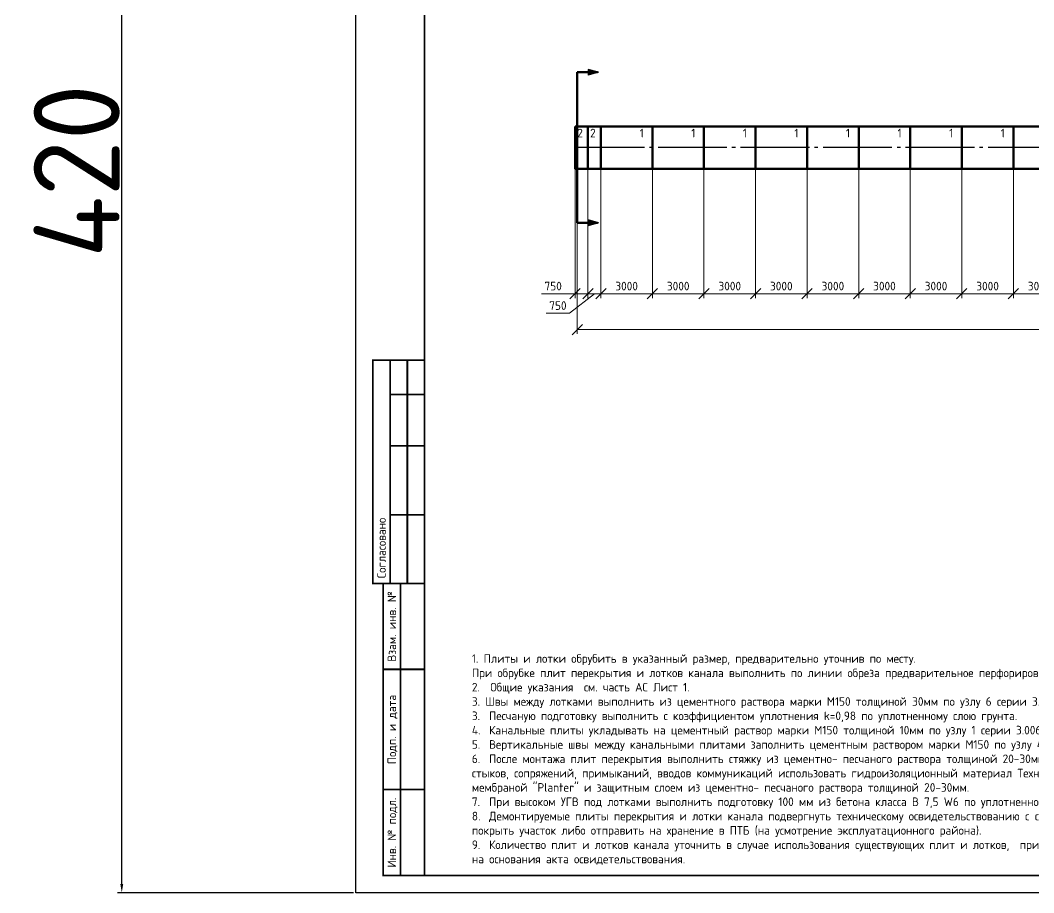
# Model space of a CAD drawing. Header units: metres. Extents: x 1563 to 4966, y -517 to 1463.
# Drawn here: x 2122.3 to 2417.1, y -341.5 to -87.6 of the extents above; entities that cross this region are included whole.
import ezdxf
from ezdxf.enums import TextEntityAlignment as Align

# ---------------------------------------------------------------- set-up
doc = ezdxf.new("R2010")
doc.units = ezdxf.units.M
doc.linetypes.add('DASHDOT_axis', pattern=[24, 20, -1.5, 1, -1.5])
doc.layers.add('Основной', color=1, linetype='Continuous', lineweight=60)
doc.layers.add('Форматы', color=7, linetype='Continuous')
doc.styles.add('GOST', font='GOST.shx', dxfattribs={"oblique": 15})
doc.styles.get("Standard").update_dxf_attribs({"font": 'GOST Common.ttf'})
doc.dimstyles.new('ISO-25', dxfattribs={"dimtxt": 2.5, "dimasz": 2.5, "dimexe": 1.25, "dimexo": 0.625, "dimtad": 1, "dimtxsty": 'Standard', "dimcen": 2.5, "dimadec": 0, "dimazin": 0, "dimtfac": 1, "dimtmove": 0, "dimatfit": 3, "dimfxl": 1, "dimarcsym": 0})
doc.dimstyles.new('М 1 к 200', dxfattribs={"dimtxt": 3.5, "dimasz": 3, "dimexe": 1.25, "dimexo": 0, "dimgap": 1, "dimtad": 1, "dimdec": 0, "dimlfac": 200, "dimzin": 0, "dimdsep": 46, "dimtxsty": 'GOST', "dimblk": 'OBLIQUE', "dimcen": 5, "dimclrd": 256, "dimclre": 256, "dimclrt": 256, "dimazin": 2, "dimtfac": 1, "dimtdec": 0, "dimtmove": 0, "dimatfit": 3, "dimldrblk": 'NONE', "dimfxl": 1.25, "dimtolj": 1, "dimtzin": 0, "dimlwd": 20, "dimlwe": 20, "dimarcsym": 2})

# ---------------------------------------------------------------- blocks, each defined once
blk = doc.blocks.new('*U190')
at = {"layer": 'Основной'}
blk.add_lwpolyline([(-7.4, 0), (17.2, 0), (17.2, 30), (-7.4, 30)], close=True, dxfattribs=at)
at = {"flags": 1}
for tag, p in [('ПОЗИЦИЯ', (25.33, 28.45)), ('НАИМЕНОВАНИЕ', (25.38, 24.91)), ('ОБОЗНАЧЕНИЕ', (25.38, 21.03)), ('МАСССА_ЕД.,КГ.', (25.59, 17.11)), ('ПРИМЕЧАНИЕ', (25.77, 13.13))]:
    blk.add_attdef(tag, p, '', height=2.5, dxfattribs=at)
blk = doc.blocks.new('*U191')
at = {"layer": 'Основной'}
blk.add_lwpolyline([(-7.4, 22.5), (17.2, 22.5), (17.2, 30), (-7.4, 30)], close=True, dxfattribs=at)
at = {"flags": 1}
for tag, p in [('ПОЗИЦИЯ', (25.33, 28.45)), ('НАИМЕНОВАНИЕ', (25.38, 24.91)), ('ОБОЗНАЧЕНИЕ', (25.38, 21.03)), ('МАСССА_ЕД.,КГ.', (25.59, 17.11)), ('ПРИМЕЧАНИЕ', (25.77, 13.13))]:
    blk.add_attdef(tag, p, '', height=2.5, dxfattribs=at)
blk = doc.blocks.new('_Oblique')
at = {"color": 0, "linetype": 'ByBlock', "lineweight": -2}
blk.add_line((-0.5, -0.5), (0.5, 0.5), dxfattribs=at)
blk = doc.blocks.new('*D255')
at = {"lineweight": 20, "transparency": 16777216}
for p, q in [((2411.17, -130.81), (2411.17, -168.47)), ((2426.17, -130.81), (2426.17, -168.47)), ((2411.17, -167.22), (2426.17, -167.22))]:
    blk.add_line(p, q, dxfattribs=at)
at = {"layer": 'Defpoints', "color": 0, "lineweight": 50, "transparency": 16777216}
for p in [(2411.17, -130.81), (2426.17, -130.81), (2426.17, -167.22)]:
    blk.add_point(p, dxfattribs=at)
at = {"lineweight": 20, "transparency": 16777216, "xscale": 3, "yscale": 3, "zscale": 3, "rotation": 180}
blk.add_blockref('_Oblique', (2411.17, -167.22), dxfattribs=at)
at = {"lineweight": 20, "transparency": 16777216, "xscale": 3, "yscale": 3, "zscale": 3}
blk.add_blockref('_Oblique', (2426.17, -167.22), dxfattribs=at)
at = {"lineweight": 50, "transparency": 16777216, "insert": (2418.67, -164.97), "char_height": 2.5, "attachment_point": 5, "bg_fill": 3, "box_fill_scale": 1.1, "bg_fill_color": 256, "bg_fill_true_color": 13158600, "bg_fill_transparency": 0}
blk.add_mtext('\\A1;3000', dxfattribs=at)
blk = doc.blocks.new('_None')
blk = doc.blocks.new('*D256')
at = {"lineweight": 20, "transparency": 16777216}
for p, q in [((2396.17, -130.81), (2396.17, -168.47)), ((2411.17, -130.81), (2411.17, -168.47)), ((2396.17, -167.22), (2411.17, -167.22))]:
    blk.add_line(p, q, dxfattribs=at)
at = {"layer": 'Defpoints', "color": 0, "lineweight": 50, "transparency": 16777216}
for p in [(2396.17, -130.81), (2411.17, -130.81), (2411.17, -167.22)]:
    blk.add_point(p, dxfattribs=at)
at = {"lineweight": 20, "transparency": 16777216, "xscale": 3, "yscale": 3, "zscale": 3, "rotation": 180}
blk.add_blockref('_Oblique', (2396.17, -167.22), dxfattribs=at)
at = {"lineweight": 20, "transparency": 16777216, "xscale": 3, "yscale": 3, "zscale": 3}
blk.add_blockref('_Oblique', (2411.17, -167.22), dxfattribs=at)
at = {"lineweight": 50, "transparency": 16777216, "insert": (2403.67, -164.97), "char_height": 2.5, "attachment_point": 5, "bg_fill": 3, "box_fill_scale": 1.1, "bg_fill_color": 256, "bg_fill_true_color": 13158600, "bg_fill_transparency": 0}
blk.add_mtext('\\A1;3000', dxfattribs=at)
blk = doc.blocks.new('*D257')
at = {"lineweight": 20, "transparency": 16777216}
for p, q in [((2381.17, -130.81), (2381.17, -168.47)), ((2396.17, -130.81), (2396.17, -168.47)), ((2381.17, -167.22), (2396.17, -167.22))]:
    blk.add_line(p, q, dxfattribs=at)
at = {"layer": 'Defpoints', "color": 0, "lineweight": 50, "transparency": 16777216}
for p in [(2381.17, -130.81), (2396.17, -130.81), (2396.17, -167.22)]:
    blk.add_point(p, dxfattribs=at)
at = {"lineweight": 20, "transparency": 16777216, "xscale": 3, "yscale": 3, "zscale": 3, "rotation": 180}
blk.add_blockref('_Oblique', (2381.17, -167.22), dxfattribs=at)
at = {"lineweight": 20, "transparency": 16777216, "xscale": 3, "yscale": 3, "zscale": 3}
blk.add_blockref('_Oblique', (2396.17, -167.22), dxfattribs=at)
at = {"lineweight": 50, "transparency": 16777216, "insert": (2388.67, -164.97), "char_height": 2.5, "attachment_point": 5, "bg_fill": 3, "box_fill_scale": 1.1, "bg_fill_color": 256, "bg_fill_true_color": 13158600, "bg_fill_transparency": 0}
blk.add_mtext('\\A1;3000', dxfattribs=at)
blk = doc.blocks.new('*D258')
at = {"lineweight": 20, "transparency": 16777216}
for p, q in [((2366.17, -130.81), (2366.17, -168.47)), ((2381.17, -130.81), (2381.17, -168.47)), ((2366.17, -167.22), (2381.17, -167.22))]:
    blk.add_line(p, q, dxfattribs=at)
at = {"layer": 'Defpoints', "color": 0, "lineweight": 50, "transparency": 16777216}
for p in [(2366.17, -130.81), (2381.17, -130.81), (2381.17, -167.22)]:
    blk.add_point(p, dxfattribs=at)
at = {"lineweight": 20, "transparency": 16777216, "xscale": 3, "yscale": 3, "zscale": 3, "rotation": 180}
blk.add_blockref('_Oblique', (2366.17, -167.22), dxfattribs=at)
at = {"lineweight": 20, "transparency": 16777216, "xscale": 3, "yscale": 3, "zscale": 3}
blk.add_blockref('_Oblique', (2381.17, -167.22), dxfattribs=at)
at = {"lineweight": 50, "transparency": 16777216, "insert": (2373.67, -164.97), "char_height": 2.5, "attachment_point": 5, "bg_fill": 3, "box_fill_scale": 1.1, "bg_fill_color": 256, "bg_fill_true_color": 13158600, "bg_fill_transparency": 0}
blk.add_mtext('\\A1;3000', dxfattribs=at)
blk = doc.blocks.new('*D259')
at = {"lineweight": 20, "transparency": 16777216}
for p, q in [((2351.17, -130.81), (2351.17, -168.47)), ((2366.17, -130.81), (2366.17, -168.47)), ((2351.17, -167.22), (2366.17, -167.22))]:
    blk.add_line(p, q, dxfattribs=at)
at = {"layer": 'Defpoints', "color": 0, "lineweight": 50, "transparency": 16777216}
for p in [(2351.17, -130.81), (2366.17, -130.81), (2366.17, -167.22)]:
    blk.add_point(p, dxfattribs=at)
at = {"lineweight": 20, "transparency": 16777216, "xscale": 3, "yscale": 3, "zscale": 3, "rotation": 180}
blk.add_blockref('_Oblique', (2351.17, -167.22), dxfattribs=at)
at = {"lineweight": 20, "transparency": 16777216, "xscale": 3, "yscale": 3, "zscale": 3}
blk.add_blockref('_Oblique', (2366.17, -167.22), dxfattribs=at)
at = {"lineweight": 50, "transparency": 16777216, "insert": (2358.67, -164.97), "char_height": 2.5, "attachment_point": 5, "bg_fill": 3, "box_fill_scale": 1.1, "bg_fill_color": 256, "bg_fill_true_color": 13158600, "bg_fill_transparency": 0}
blk.add_mtext('\\A1;3000', dxfattribs=at)
blk = doc.blocks.new('*D260')
at = {"lineweight": 20, "transparency": 16777216}
for p, q in [((2336.17, -124.66), (2336.17, -168.47)), ((2351.17, -124.66), (2351.17, -168.47)), ((2336.17, -167.22), (2351.17, -167.22))]:
    blk.add_line(p, q, dxfattribs=at)
at = {"layer": 'Defpoints', "color": 0, "lineweight": 50, "transparency": 16777216}
for p in [(2336.17, -124.66), (2351.17, -124.66), (2351.17, -167.22)]:
    blk.add_point(p, dxfattribs=at)
at = {"lineweight": 20, "transparency": 16777216, "xscale": 3, "yscale": 3, "zscale": 3, "rotation": 180}
blk.add_blockref('_Oblique', (2336.17, -167.22), dxfattribs=at)
at = {"lineweight": 20, "transparency": 16777216, "xscale": 3, "yscale": 3, "zscale": 3}
blk.add_blockref('_Oblique', (2351.17, -167.22), dxfattribs=at)
at = {"lineweight": 50, "transparency": 16777216, "insert": (2343.67, -164.97), "char_height": 2.5, "attachment_point": 5, "bg_fill": 3, "box_fill_scale": 1.1, "bg_fill_color": 256, "bg_fill_true_color": 13158600, "bg_fill_transparency": 0}
blk.add_mtext('\\A1;3000', dxfattribs=at)
blk = doc.blocks.new('*D261')
at = {"lineweight": 20, "transparency": 16777216}
for p, q in [((2321.17, -130.81), (2321.17, -168.47)), ((2336.17, -130.81), (2336.17, -168.47)), ((2321.17, -167.22), (2336.17, -167.22))]:
    blk.add_line(p, q, dxfattribs=at)
at = {"layer": 'Defpoints', "color": 0, "lineweight": 50, "transparency": 16777216}
for p in [(2321.17, -130.81), (2336.17, -130.81), (2336.17, -167.22)]:
    blk.add_point(p, dxfattribs=at)
at = {"lineweight": 20, "transparency": 16777216, "xscale": 3, "yscale": 3, "zscale": 3, "rotation": 180}
blk.add_blockref('_Oblique', (2321.17, -167.22), dxfattribs=at)
at = {"lineweight": 20, "transparency": 16777216, "xscale": 3, "yscale": 3, "zscale": 3}
blk.add_blockref('_Oblique', (2336.17, -167.22), dxfattribs=at)
at = {"lineweight": 50, "transparency": 16777216, "insert": (2328.67, -164.97), "char_height": 2.5, "attachment_point": 5, "bg_fill": 3, "box_fill_scale": 1.1, "bg_fill_color": 256, "bg_fill_true_color": 13158600, "bg_fill_transparency": 0}
blk.add_mtext('\\A1;3000', dxfattribs=at)
blk = doc.blocks.new('*D262')
at = {"lineweight": 20, "transparency": 16777216}
for p, q in [((2306.17, -130.81), (2306.17, -168.47)), ((2321.17, -130.81), (2321.17, -168.47)), ((2306.17, -167.22), (2321.17, -167.22))]:
    blk.add_line(p, q, dxfattribs=at)
at = {"layer": 'Defpoints', "color": 0, "lineweight": 50, "transparency": 16777216}
for p in [(2306.17, -130.81), (2321.17, -130.81), (2321.17, -167.22)]:
    blk.add_point(p, dxfattribs=at)
at = {"lineweight": 20, "transparency": 16777216, "xscale": 3, "yscale": 3, "zscale": 3, "rotation": 180}
blk.add_blockref('_Oblique', (2306.17, -167.22), dxfattribs=at)
at = {"lineweight": 20, "transparency": 16777216, "xscale": 3, "yscale": 3, "zscale": 3}
blk.add_blockref('_Oblique', (2321.17, -167.22), dxfattribs=at)
at = {"lineweight": 50, "transparency": 16777216, "insert": (2313.67, -164.97), "char_height": 2.5, "attachment_point": 5, "bg_fill": 3, "box_fill_scale": 1.1, "bg_fill_color": 256, "bg_fill_true_color": 13158600, "bg_fill_transparency": 0}
blk.add_mtext('\\A1;3000', dxfattribs=at)
blk = doc.blocks.new('*D263')
at = {"lineweight": 20, "transparency": 16777216}
for p, q in [((2291.17, -130.81), (2291.17, -168.47)), ((2306.17, -130.81), (2306.17, -168.47)), ((2291.17, -167.22), (2306.17, -167.22))]:
    blk.add_line(p, q, dxfattribs=at)
at = {"layer": 'Defpoints', "color": 0, "lineweight": 50, "transparency": 16777216}
for p in [(2291.17, -130.81), (2306.17, -130.81), (2306.17, -167.22)]:
    blk.add_point(p, dxfattribs=at)
at = {"lineweight": 20, "transparency": 16777216, "xscale": 3, "yscale": 3, "zscale": 3, "rotation": 180}
blk.add_blockref('_Oblique', (2291.17, -167.22), dxfattribs=at)
at = {"lineweight": 20, "transparency": 16777216, "xscale": 3, "yscale": 3, "zscale": 3}
blk.add_blockref('_Oblique', (2306.17, -167.22), dxfattribs=at)
at = {"lineweight": 50, "transparency": 16777216, "insert": (2298.67, -164.97), "char_height": 2.5, "attachment_point": 5, "bg_fill": 3, "box_fill_scale": 1.1, "bg_fill_color": 256, "bg_fill_true_color": 13158600, "bg_fill_transparency": 0}
blk.add_mtext('\\A1;3000', dxfattribs=at)
blk = doc.blocks.new('*D264')
at = {"lineweight": 20, "transparency": 16777216}
for p, q in [((2287.42, -130.81), (2287.42, -168.47)), ((2291.17, -130.81), (2291.17, -168.47)), ((2289.3, -167.22), (2282.05, -172.9)), ((2287.42, -167.22), (2291.17, -167.22)), ((2282.05, -172.9), (2275.31, -172.9))]:
    blk.add_line(p, q, dxfattribs=at)
at = {"layer": 'Defpoints', "color": 0, "lineweight": 50, "transparency": 16777216}
for p in [(2287.42, -130.81), (2291.17, -130.81), (2291.17, -167.22)]:
    blk.add_point(p, dxfattribs=at)
at = {"lineweight": 20, "transparency": 16777216, "xscale": 3, "yscale": 3, "zscale": 3, "rotation": 180}
blk.add_blockref('_Oblique', (2287.42, -167.22), dxfattribs=at)
at = {"lineweight": 20, "transparency": 16777216, "xscale": 3, "yscale": 3, "zscale": 3}
blk.add_blockref('_Oblique', (2291.17, -167.22), dxfattribs=at)
at = {"lineweight": 50, "transparency": 16777216, "insert": (2278.68, -170.65), "char_height": 2.5, "attachment_point": 5, "bg_fill": 3, "box_fill_scale": 1.1, "bg_fill_color": 256, "bg_fill_true_color": 13158600, "bg_fill_transparency": 0}
blk.add_mtext('\\A1;750', dxfattribs=at)
blk = doc.blocks.new('*D272')
at = {"lineweight": 20, "transparency": 16777216}
for p, q in [((2284.32, -124.66), (2284.32, -178.9)), ((2627.32, -124.66), (2627.32, -178.9)), ((2627.32, -177.65), (2284.32, -177.65))]:
    blk.add_line(p, q, dxfattribs=at)
at = {"layer": 'Defpoints', "color": 0, "lineweight": 50, "transparency": 16777216}
for p in [(2284.32, -124.66), (2627.32, -124.66), (2284.32, -177.65)]:
    blk.add_point(p, dxfattribs=at)
at = {"lineweight": 20, "transparency": 16777216, "xscale": 3, "yscale": 3, "zscale": 3, "rotation": 180}
blk.add_blockref('_Oblique', (2284.32, -177.65), dxfattribs=at)
at = {"lineweight": 20, "transparency": 16777216, "xscale": 3, "yscale": 3, "zscale": 3}
blk.add_blockref('_Oblique', (2627.32, -177.65), dxfattribs=at)
at = {"lineweight": 50, "transparency": 16777216, "insert": (2455.82, -175.4), "char_height": 2.5, "attachment_point": 5, "bg_fill": 3, "box_fill_scale": 1.1, "bg_fill_color": 256, "bg_fill_true_color": 13158600, "bg_fill_transparency": 0}
blk.add_mtext('\\A1;68600', dxfattribs=at)
blk = doc.blocks.new('*U326')
blk.add_lwpolyline([(0, 123), (1189, 123), (1189, -297), (0, -297)], close=True)
at = {"const_width": 0.5}
blk.add_lwpolyline([(20, 118), (1184, 118), (1184, -292), (20, -292)], close=True, dxfattribs=at)
for points in [[(20, -207), (5, -207), (5, -142), (20, -142)], [(10, -142), (10, -207)], [(15, -142), (15, -207)], [(10, -152), (20, -152)], [(10, -167), (20, -167)], [(10, -187), (20, -187)], [(20, -292), (8, -292), (8, -207), (20, -207)], [(13, -207), (13, -292)], [(8, -232), (20, -232)], [(8, -267), (20, -267)]]:
    blk.add_lwpolyline(points, dxfattribs=at)
blk.add_text('Согласовано', height=2.5, rotation=90).set_placement((7.5, -205.5), align=Align.MIDDLE_LEFT)
for s, p in [('Взам. инв. №', (10.5, -219.5)), ('Подп. и дата', (10.5, -249.5)), ('Инв. № подл.', (10.5, -279.5))]:
    blk.add_text(s, height=2.5, rotation=90).set_placement(p, align=Align.MIDDLE_CENTER)
blk.add_attdef('РАЗРАБОТАЛ', text='', height=2.5).set_placement((1019.5, -264.22), align=Align.MIDDLE_LEFT)
at = {"flags": 8}
for tag, height, p in [('ДАТА', 2.5, (1059.07, -264.4)), ('ЛИСТ', 3, (1155.39, -271.92)), ('ЛИСТОВ', 3, (1172.89, -271.92)), ('ФОРМАТ', 3, (1149.97, -294.75))]:
    blk.add_attdef(tag, text='', height=height, dxfattribs=at).set_placement(p, align=Align.MIDDLE_CENTER)
blk.add_attdef('ПРОВЕРИЛ', (1019.75, -270.73), '', height=2.5)
at = {"lineweight": 30, "flags": 104}
for tag, p in [('ТЕПЛОВЫЕ_СЕТИ', (1099, -269.5)), ('ИМЯ_ЧЕРТЕЖА', (1099, -284.5))]:
    blk.add_attdef(tag, text='', height=3, dxfattribs=at).set_placement(p, align=Align.MIDDLE_CENTER)
blk = doc.blocks.new('*D308')
at = {"lineweight": 20, "transparency": 16777216}
for p, q in [((2283.67, -130.81), (2283.67, -168.47)), ((2287.42, -130.81), (2287.42, -168.47)), ((2283.67, -167.22), (2273.93, -167.22)), ((2287.42, -167.22), (2283.67, -167.22))]:
    blk.add_line(p, q, dxfattribs=at)
at = {"layer": 'Defpoints', "color": 0, "lineweight": 50, "transparency": 16777216}
for p in [(2283.67, -130.81), (2287.42, -130.81), (2283.67, -167.22)]:
    blk.add_point(p, dxfattribs=at)
at = {"lineweight": 20, "transparency": 16777216, "xscale": 3, "yscale": 3, "zscale": 3, "rotation": 180}
blk.add_blockref('_Oblique', (2283.67, -167.22), dxfattribs=at)
at = {"lineweight": 20, "transparency": 16777216, "xscale": 3, "yscale": 3, "zscale": 3}
blk.add_blockref('_Oblique', (2287.42, -167.22), dxfattribs=at)
at = {"lineweight": 50, "transparency": 16777216, "insert": (2277.3, -164.97), "char_height": 2.5, "attachment_point": 5, "bg_fill": 3, "box_fill_scale": 1.1, "bg_fill_color": 256, "bg_fill_true_color": 13158600, "bg_fill_transparency": 0}
blk.add_mtext('\\A1;750', dxfattribs=at)
blk = doc.blocks.new('*D315')
at = {"color": 0, "lineweight": -2, "transparency": 16777216}
for p, q in [((2219.25, 78.5), (2150.56, 78.5)), ((2151.81, -339), (2151.81, 76)), ((2219.25, -341.5), (2150.56, -341.5))]:
    blk.add_line(p, q, dxfattribs=at)
at = {"color": 0, "lineweight": 50, "transparency": 16777216}
for points in [[(2151.4, 76), (2152.23, 76), (2151.81, 78.5)], [(2151.4, -339), (2152.23, -339), (2151.81, -341.5)]]:
    blk.add_solid(points, dxfattribs=at)
at = {"layer": 'Defpoints', "color": 0, "lineweight": 50, "transparency": 16777216}
for p in [(2151.81, 78.5), (2219.87, 78.5), (2219.87, -341.5)]:
    blk.add_point(p, dxfattribs=at)
at = {"color": 0, "lineweight": 50, "transparency": 16777216, "insert": (2138.69, -131.5), "char_height": 25, "attachment_point": 5, "rotation": 90}
blk.add_mtext('420', dxfattribs=at)

msp = doc.modelspace()

# ---------------------------------------------------------------- hatches: boundary and pattern name
h = msp.add_hatch(color=7)
h.dxf.hatch_style = 1
h.paths.add_polyline_path([(2287.5236, -101.9173), (2290.515, -102.7634), (2287.5236, -102.7634)])
h.paths.add_polyline_path([(2287.5236, -102.7634), (2290.515, -102.7634), (2287.5236, -103.6094)])
h = msp.add_hatch(color=7)
h.dxf.hatch_style = 1
h.paths.add_polyline_path([(2287.5236, -147.4051), (2290.515, -146.559), (2287.5236, -146.559)])
h.paths.add_polyline_path([(2287.5236, -146.559), (2290.515, -146.559), (2287.5236, -145.7129)])

# ---------------------------------------------------------------- linework, layer by layer
at = {"lineweight": 50}
for p, q in [((2284.3218, -124.6612), (2284.3218, -102.7634)), ((2284.3218, -102.7634), (2290.1799, -102.7634)), ((2284.3218, -124.6612), (2284.3218, -146.559)), ((2284.3218, -146.559), (2290.1799, -146.559))]:
    msp.add_line(p, q, dxfattribs=at)
for p, q in [((2290.515, -102.7634), (2287.5236, -101.9173)), ((2287.5236, -101.9173), (2287.5236, -103.6094)), ((2290.515, -102.7634), (2287.5236, -103.6094)), ((2290.515, -146.559), (2287.5236, -145.7129)), ((2287.5236, -147.4051), (2287.5236, -145.7129)), ((2290.515, -146.559), (2287.5236, -147.4051))]:
    msp.add_line(p, q)
at = {"color": 2, "linetype": 'DASHDOT_axis', "lineweight": 25}
msp.add_lwpolyline([(3161.8218, -149.1612), (2970.3218, -149.1612), (2970.3218, -134.6612), (2940.3218, -134.6612), (2875.3218, -134.6612), (2875.3218, -119.6612), (2855.3218, -119.6612), (2855.3218, -134.6612), (2789.8218, -134.6612), (2696.8218, -134.6612), (2638.8218, -134.6612), (2627.3218, -134.6612), (2627.3218, -124.6612), (2615.8218, -124.6612), (2284.3218, -124.6612)], dxfattribs=at)

# ---------------------------------------------------------------- block references
at = {"layer": 'Основной', "xscale": 0.4999999999999996, "yscale": 0.4999999999999996, "zscale": 0.4999999999999996, "rotation": 270}
for name, p in [('*U191', (2276.1718, -122.2112)), ('*U190', (2291.1718, -122.2112)), ('*U190', (2306.1718, -122.2112)), ('*U190', (2321.1718, -122.2112)), ('*U190', (2336.1718, -122.2112)), ('*U190', (2351.1718, -122.2112)), ('*U190', (2366.1718, -122.2112)), ('*U190', (2381.1718, -122.2112)), ('*U190', (2396.1718, -122.2112)), ('*U190', (2411.1718, -122.2112))]:
    msp.add_blockref(name, p, dxfattribs=at)

# ---------------------------------------------------------------- texts
at = {"lineweight": 50, "char_height": 2.5, "attachment_point": 3}
for s, insert in [('\\pxr1;2', (2288.4351, -119.1962)), ('\\pxr1;2', (2292.1851, -119.1962)), ('\\pxr1;1', (2306.1718, -119.1962)), ('\\pxr1;1', (2321.1718, -119.1962)), ('\\pxr1;1', (2336.1718, -119.1962)), ('\\pxr1;1', (2351.1718, -119.1962)), ('\\pxr1;1', (2366.1718, -119.1962)), ('\\pxr1;1', (2381.1718, -119.1962)), ('\\pxr1;1', (2396.1718, -119.1962)), ('\\pxr1;1', (2411.1718, -119.1962))]:
    msp.add_mtext_dynamic_manual_height_columns(s, width=15, gutter_width=12.5, heights=[0], dxfattribs=dict(at, insert=insert))
at = {"color": 4, "lineweight": 30, "insert": (2248.654, -272.0984), "char_height": 2.5, "attachment_point": 1}
msp.add_mtext_dynamic_manual_height_columns('\\pi5;{\\C0;1. Плиты и лотки обрубить в указанный размер, предварительно уточнив по месту.\\PПри обрубке плит перекрытия и лотков канала выполнить по линии обреза предварительное перфорирование.\\P2.  Общие указания  см. часть АС Лист 1.\\P3. Швы между лотками выполнить из цементного раствора марки М150 толщиной 30мм по узлу 6 серии 3.006.1-2.87. выпуск 0.\\P\\pi0,l5;3.^IПесчаную подготовку выполнить с коэффициентом уплотнения k=0,98 по уплотненному слою грунта. \\P4.^IКанальные плиты укладывать на цементный раствор марки М150 толщиной 10мм по узлу 1 серии 3.006.1-2.87. выпуск 0.\\P5.^IВертикальные швы между канальными плитами заполнить цементным раствором марки М150 по узлу 4 серии 3.006.1-2.87 выпуск 0.\\P\\H0.99964x;\\C7;6.^IПосле монтажа плит перекрытия выполнить\\H1.0003x;\\C0; стяжку из цементно- песчаного раствора толщиной 20-30мм. \\H1.00006x;\\C7;Для гидроизоляции швов, стыков, сопряжений, примыканий, вводов коммуникаций использовать гидроизоляционный материал Техноэласт - ЭПП в сочетании с мембраной "Planter" \\H0.99994x;\\C0;и защитным слоем из цементно- песчаного раствора толщиной 20-30мм.\\P\\H1.00006x;7.^IПри высоком УГВ под лотками выполнить подготовку 100 мм из бетона класса В 7,5 W6 по уплотненному слою грунта.\\P8.^IДемонтируемые плиты перекрытия и лотки канала подвергнуть техническому освидетельствованию c составлением Акта. Годными покрыть участок либо отправить на хранение в ПТБ (на усмотрение эксплуатационного района).\\P9.^IКоличество плит и лотков канала уточнить в случае использования существующих плит и лотков,  пригодных к повторному применению на основания акта освидетельствования.}', width=223.156612, gutter_width=12.5, heights=[64.869], dxfattribs=at)

# ---------------------------------------------------------------- dimensions: what is measured, and where the dimension line sits
at = {"lineweight": 50}
dim = msp.add_linear_dim(base=(2151.8137, 78.5021), p1=(2219.8713, -341.4979), p2=(2219.8713, 78.5021), angle=90, dimstyle='ISO-25', override={"dimtxt": 25}, dxfattribs=at)
dim.commit()
dim.dimension.update_dxf_attribs({"geometry": '*D315', "text_midpoint": (2138.6887, -131.4979)})

# ---------------------------------------------------------------- next in the draw order: dimensions: what is measured, and where the dimension line sits
dim = msp.add_linear_dim(base=(2426.1718, -167.2166), p1=(2411.1718, -130.8112), p2=(2426.1718, -130.8112), dimstyle='М 1 к 200', override={"dimtxt": 2.5, "dimtxsty": 'Standard', "dimtfill": 1}, dxfattribs=at)
dim.commit()
dim.dimension.update_dxf_attribs({"geometry": '*D255', "text_midpoint": (2418.6718, -164.9666)})

# ---------------------------------------------------------------- next in the draw order: dimensions: what is measured, and where the dimension line sits
dim = msp.add_linear_dim(base=(2411.1718, -167.2166), p1=(2396.1718, -130.8112), p2=(2411.1718, -130.8112), dimstyle='М 1 к 200', override={"dimtxt": 2.5, "dimtxsty": 'Standard', "dimtfill": 1}, dxfattribs=at)
dim.commit()
dim.dimension.update_dxf_attribs({"geometry": '*D256', "text_midpoint": (2403.6718, -164.9666)})

# ---------------------------------------------------------------- next in the draw order: dimensions: what is measured, and where the dimension line sits
dim = msp.add_linear_dim(base=(2396.1718, -167.2166), p1=(2381.1718, -130.8112), p2=(2396.1718, -130.8112), dimstyle='М 1 к 200', override={"dimtxt": 2.5, "dimtxsty": 'Standard', "dimtfill": 1}, dxfattribs=at)
dim.commit()
dim.dimension.update_dxf_attribs({"geometry": '*D257', "text_midpoint": (2388.6718, -164.9666)})

# ---------------------------------------------------------------- next in the draw order: dimensions: what is measured, and where the dimension line sits
dim = msp.add_linear_dim(base=(2381.1718, -167.2166), p1=(2366.1718, -130.8112), p2=(2381.1718, -130.8112), dimstyle='М 1 к 200', override={"dimtxt": 2.5, "dimtxsty": 'Standard', "dimtfill": 1}, dxfattribs=at)
dim.commit()
dim.dimension.update_dxf_attribs({"geometry": '*D258', "text_midpoint": (2373.6718, -164.9666)})

# ---------------------------------------------------------------- next in the draw order: dimensions: what is measured, and where the dimension line sits
dim = msp.add_linear_dim(base=(2366.1718, -167.2166), p1=(2351.1718, -130.8112), p2=(2366.1718, -130.8112), dimstyle='М 1 к 200', override={"dimtxt": 2.5, "dimtxsty": 'Standard', "dimtfill": 1}, dxfattribs=at)
dim.commit()
dim.dimension.update_dxf_attribs({"geometry": '*D259', "text_midpoint": (2358.6718, -164.9666)})

# ---------------------------------------------------------------- next in the draw order: dimensions: what is measured, and where the dimension line sits
dim = msp.add_linear_dim(base=(2351.1718, -167.2166), p1=(2336.1718, -124.6612), p2=(2351.1718, -124.6612), dimstyle='М 1 к 200', override={"dimtxt": 2.5, "dimtxsty": 'Standard', "dimtfill": 1}, dxfattribs=at)
dim.commit()
dim.dimension.update_dxf_attribs({"geometry": '*D260', "text_midpoint": (2343.6718, -164.9666)})

# ---------------------------------------------------------------- next in the draw order: dimensions: what is measured, and where the dimension line sits
dim = msp.add_linear_dim(base=(2336.1718, -167.2166), p1=(2321.1718, -130.8112), p2=(2336.1718, -130.8112), dimstyle='М 1 к 200', override={"dimtxt": 2.5, "dimtxsty": 'Standard', "dimtfill": 1}, dxfattribs=at)
dim.commit()
dim.dimension.update_dxf_attribs({"geometry": '*D261', "text_midpoint": (2328.6718, -164.9666)})

# ---------------------------------------------------------------- next in the draw order: dimensions: what is measured, and where the dimension line sits
dim = msp.add_linear_dim(base=(2321.1718, -167.2166), p1=(2306.1718, -130.8112), p2=(2321.1718, -130.8112), dimstyle='М 1 к 200', override={"dimtxt": 2.5, "dimtxsty": 'Standard', "dimtfill": 1}, dxfattribs=at)
dim.commit()
dim.dimension.update_dxf_attribs({"geometry": '*D262', "text_midpoint": (2313.6718, -164.9666)})

# ---------------------------------------------------------------- next in the draw order: dimensions: what is measured, and where the dimension line sits
dim = msp.add_linear_dim(base=(2306.1718, -167.2166), p1=(2291.1718, -130.8112), p2=(2306.1718, -130.8112), dimstyle='М 1 к 200', override={"dimtxt": 2.5, "dimtxsty": 'Standard', "dimtfill": 1}, dxfattribs=at)
dim.commit()
dim.dimension.update_dxf_attribs({"geometry": '*D263', "text_midpoint": (2298.6718, -164.9666)})

# ---------------------------------------------------------------- next in the draw order: dimensions: what is measured, and where the dimension line sits
dim = msp.add_linear_dim(base=(2291.1718, -167.2166), p1=(2287.4218, -130.8112), p2=(2291.1718, -130.8112), dimstyle='М 1 к 200', override={"dimtxt": 2.5, "dimtxsty": 'Standard', "dimtmove": 1, "dimtfill": 1}, dxfattribs=at)
dim.commit()
dim.dimension.update_dxf_attribs({"geometry": '*D264', "text_midpoint": (2281.0525, -172.8996), "dimtype": 160})

# ---------------------------------------------------------------- next in the draw order: dimensions: what is measured, and where the dimension line sits
dim = msp.add_linear_dim(base=(2284.3218, -177.6542), p1=(2627.3218, -124.6612), p2=(2284.3218, -124.6612), dimstyle='М 1 к 200', override={"dimtxt": 2.5, "dimtxsty": 'Standard', "dimtfill": 1}, dxfattribs=at)
dim.commit()
dim.dimension.update_dxf_attribs({"geometry": '*D272', "text_midpoint": (2455.8218, -175.4042)})

# ---------------------------------------------------------------- next in the draw order: block references
at = {"layer": 'Основной', "xscale": 0.4999999999999996, "yscale": 0.4999999999999996, "zscale": 0.4999999999999996, "rotation": 270}
msp.add_blockref('*U191', (2272.4218, -122.2112), dxfattribs=at)
at = {"layer": 'Форматы'}
msp.add_blockref('*U326', (2219.8713, -44.4979), dxfattribs=at)

# ---------------------------------------------------------------- next in the draw order: dimensions: what is measured, and where the dimension line sits
at = {"lineweight": 50}
dim = msp.add_linear_dim(base=(2283.6718, -167.2166), p1=(2287.4218, -130.8112), p2=(2283.6718, -130.8112), dimstyle='М 1 к 200', override={"dimtxt": 2.5, "dimtxsty": 'Standard', "dimtfill": 1}, dxfattribs=at)
dim.commit()
dim.dimension.update_dxf_attribs({"geometry": '*D308', "text_midpoint": (2277.3025, -164.9666)})

doc.saveas('drawing.dxf')
